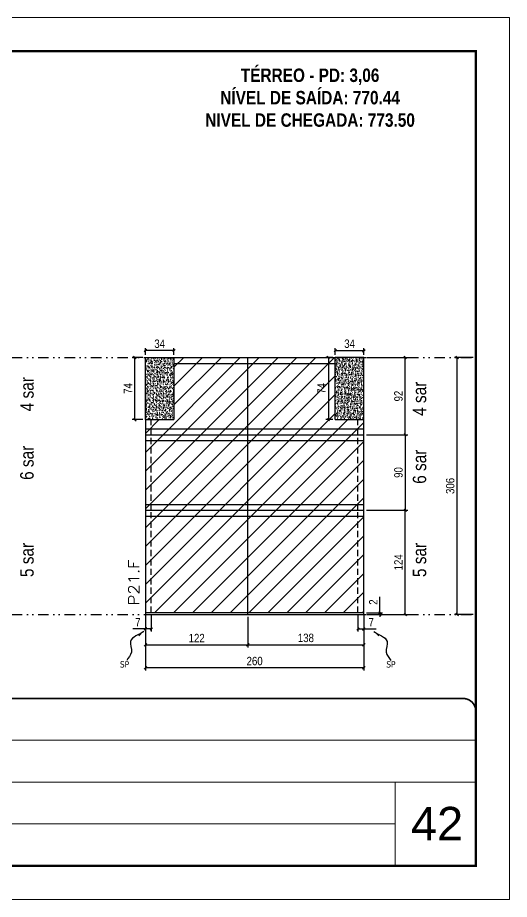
# Model space of a CAD drawing. Extents: x 14400 to 27878, y -21631 to 6985.
# Drawn here: x 16898 to 17483, y -5551 to -4501 of the extents above; entities that cross this region are included whole.
import ezdxf

# ---------------------------------------------------------------- set-up
doc = ezdxf.new("R2010")
doc.units = 0
for name, pattern in [('CONTINUO', [0]), ('DASHED', [0.75, 0.5, -0.25]), ('DIVIDE2', [0.625, 0.25, -0.125, 0, -0.125, 0, -0.125]), ('HIDDEN', [0.375, 0.25, -0.125])]:
    doc.linetypes.add(name, pattern=pattern)
for name, color, linetype, lineweight in [('CARIMBO', 255, 'Continuous', 9), ('Folhas', 255, 'Continuous', 9), ('Hachura', 251, 'Continuous', 9), ('SARRAFO DE PRESSAO', 251, 'DASHED', 9), ('Texto Seção', 7, 'Continuous', 15)]:
    doc.layers.add(name, color=color, linetype=linetype, lineweight=lineweight)
for name, color, linetype in [('COTA', 241, 'Continuous'), ('NOMENCLATURA', 7, 'Continuous'), ('Nível', 160, 'Continuous'), ('Painéis', 200, 'Continuous'), ('SARR_2.2x7', 40, 'Continuous'), ('Sarrafo de Pressão', 42, 'HIDDEN'), ('texto', 7, 'Continuous')]:
    doc.layers.add(name, color=color, linetype=linetype)
doc.styles.add('ARIAL', font='arial.ttf')
doc.styles.add('ARIAL_NARROW', font='ARIALN.TTF', dxfattribs={"height": 0.2})
doc.styles.add('COTA TECNICA', font='techl___.ttf', dxfattribs={"height": 10})
doc.styles.add('COTA TECNICA-50', font='techl___.ttf', dxfattribs={"height": 10})
doc.styles.add('REGUA-120', font='ROMANS.shx', dxfattribs={"height": 15})
doc.styles.add('ROMANC', font='techb___.ttf', dxfattribs={"height": 2.5})
doc.styles.get("Standard").update_dxf_attribs({"font": 'arial.ttf'})
doc.dimstyles.new('COTA PAINEL-50', dxfattribs={"dimtxt": 10, "dimasz": 3, "dimexe": 3, "dimexo": 3, "dimgap": 3, "dimtad": 1, "dimdec": 1, "dimzin": 12, "dimdsep": 46, "dimtxsty": 'COTA TECNICA-50', "dimblk1": 'OBLIQUE', "dimblk2": 'OBLIQUE', "dimsah": 1, "dimcen": 0.9, "dimclrd": 4, "dimclre": 4, "dimclrt": 240, "dimadec": 1, "dimazin": 3, "dimtfac": 1, "dimtdec": 1, "dimtmove": 0, "dimatfit": 3, "dimfxl": 1, "dimtolj": 1, "dimtzin": 12, "dimarcsym": 0})
doc.dimstyles.new('PAINEL', dxfattribs={"dimtxt": 10, "dimasz": 3, "dimexe": 3, "dimexo": 3, "dimgap": 3, "dimtad": 1, "dimdec": 1, "dimzin": 12, "dimdsep": 46, "dimtxsty": 'COTA TECNICA', "dimblk1": 'OBLIQUE', "dimblk2": 'OBLIQUE', "dimsah": 1, "dimcen": 0.9, "dimclrd": 4, "dimclre": 4, "dimclrt": 240, "dimadec": 1, "dimazin": 3, "dimtfac": 1, "dimtdec": 1, "dimtmove": 0, "dimatfit": 3, "dimfxl": 1, "dimtolj": 1, "dimtzin": 12, "dimarcsym": 0})
doc.dimstyles.get("Standard").update_dxf_attribs({"dimtxt": 0.18, "dimasz": 0.18, "dimexe": 0.18, "dimexo": 0.0625, "dimgap": 0.09, "dimtad": 0, "dimtih": 1, "dimtoh": 1, "dimdec": 4, "dimzin": 0, "dimdsep": 46, "dimtxsty": 'Standard', "dimcen": 0.09, "dimadec": 0, "dimazin": 0, "dimtfac": 1, "dimtdec": 4, "dimtofl": 0, "dimtmove": 0, "dimatfit": 3, "dimfxl": 1, "dimtolj": 1, "dimtzin": 0, "dimarcsym": 0})

# ---------------------------------------------------------------- blocks, each defined once
blk = doc.blocks.new('9999999999')
at = {"color": 30, "linetype": 'CONTINUO'}
for p, q in [((98564.6, 34379.6), (99584, 34379.6)), ((98564.6, 34329.8), (99488, 34329.8)), ((99584, 34329.8), (99488, 34329.8)), ((99488, 34329.8), (99488, 34230.2)), ((98564.6, 34280), (99488, 34280))]:
    blk.add_line(p, q, dxfattribs=at)
at = {"color": 30, "linetype": 'CONTINUO', "const_width": 2}
blk.add_lwpolyline([(99584, 34230.2), (99584, 34414.4, 0.414214), (99569, 34429.4), (98229, 34429.4, 0.414214), (98214, 34414.4), (98214, 34245.2, 0.414214), (98229, 34230.2), (99584, 34230.2)], format="xyb", dxfattribs=at)
at = {"layer": 'Folhas'}
blk.add_lwpolyline([(98139, 34190.2), (99624, 34190.2), (99624, 35240.2), (98139, 35240.2)], close=True, dxfattribs=at)
at = {"layer": 'Folhas', "color": 30, "const_width": 3}
blk.add_lwpolyline([(98214, 34230.2), (99584, 34230.2), (99584, 35200.2), (98214, 35200.2)], close=True, dxfattribs=at)
blk = doc.blocks.new('_Oblique')
at = {"color": 0, "linetype": 'ByBlock', "lineweight": -2}
blk.add_line((-0.5, -0.5), (0.5, 0.5), dxfattribs=at)
blk = doc.blocks.new('*D1385')
at = {"layer": 'COTA', "color": 4, "lineweight": -2, "transparency": 16777216}
for p, q in [((17050.3, -5212.7), (17050.3, -5278.4)), ((17310.3, -5212.7), (17310.3, -5278.4)), ((17310.3, -5275.4), (17050.3, -5275.4))]:
    blk.add_line(p, q, dxfattribs=at)
at = {"layer": 'Defpoints', "color": 0, "transparency": 16777216}
for p in [(17050.3, -5209.7), (17310.3, -5209.7), (17050.3, -5275.4)]:
    blk.add_point(p, dxfattribs=at)
at = {"layer": 'COTA', "color": 4, "lineweight": -2, "transparency": 16777216, "xscale": 3, "yscale": 3, "zscale": 3, "rotation": 180}
blk.add_blockref('_Oblique', (17050.3, -5275.4), dxfattribs=at)
at = {"layer": 'COTA', "color": 4, "lineweight": -2, "transparency": 16777216, "xscale": 3, "yscale": 3, "zscale": 3}
blk.add_blockref('_Oblique', (17310.3, -5275.4), dxfattribs=at)
at = {"layer": 'COTA', "color": 240, "transparency": 16777216, "insert": (17180.3, -5267.3), "char_height": 10, "attachment_point": 5, "style": 'COTA TECNICA'}
blk.add_mtext('\\A1;260', dxfattribs=at)
blk = doc.blocks.new('*D1386')
at = {"layer": 'COTA', "color": 4, "lineweight": -2, "transparency": 16777216}
for p, q in [((17303.3, -5212.7), (17303.3, -5232)), ((17310.3, -5214.7), (17310.3, -5232)), ((17303.3, -5229), (17310.3, -5229)), ((17310.3, -5229), (17325, -5229))]:
    blk.add_line(p, q, dxfattribs=at)
at = {"layer": 'Defpoints', "color": 0, "transparency": 16777216}
for p in [(17303.3, -5209.7), (17310.3, -5211.7), (17310.3, -5229)]:
    blk.add_point(p, dxfattribs=at)
at = {"layer": 'COTA', "color": 4, "lineweight": -2, "transparency": 16777216, "xscale": 3, "yscale": 3, "zscale": 3, "rotation": 180}
blk.add_blockref('_Oblique', (17303.3, -5229), dxfattribs=at)
at = {"layer": 'COTA', "color": 4, "lineweight": -2, "transparency": 16777216, "xscale": 3, "yscale": 3, "zscale": 3}
blk.add_blockref('_Oblique', (17310.3, -5229), dxfattribs=at)
at = {"layer": 'COTA', "color": 240, "transparency": 16777216, "insert": (17319.1, -5220.9), "char_height": 10, "attachment_point": 5, "style": 'COTA TECNICA-50'}
blk.add_mtext('\\A1;7', dxfattribs=at)
blk = doc.blocks.new('*D1387')
at = {"layer": 'COTA', "color": 4, "lineweight": -2, "transparency": 16777216}
for p, q in [((17050.3, -5214.7), (17050.3, -5232)), ((17057.3, -5212.7), (17057.3, -5232)), ((17050.3, -5229), (17035.5, -5229)), ((17057.3, -5229), (17050.3, -5229))]:
    blk.add_line(p, q, dxfattribs=at)
at = {"layer": 'Defpoints', "color": 0, "transparency": 16777216}
for p in [(17050.3, -5211.7), (17057.3, -5209.7), (17050.3, -5229)]:
    blk.add_point(p, dxfattribs=at)
at = {"layer": 'COTA', "color": 4, "lineweight": -2, "transparency": 16777216, "xscale": 3, "yscale": 3, "zscale": 3, "rotation": 180}
blk.add_blockref('_Oblique', (17050.3, -5229), dxfattribs=at)
at = {"layer": 'COTA', "color": 4, "lineweight": -2, "transparency": 16777216, "xscale": 3, "yscale": 3, "zscale": 3}
blk.add_blockref('_Oblique', (17057.3, -5229), dxfattribs=at)
at = {"layer": 'COTA', "color": 240, "transparency": 16777216, "insert": (17041.4, -5220.9), "char_height": 10, "attachment_point": 5, "style": 'COTA TECNICA-50'}
blk.add_mtext('\\A1;7', dxfattribs=at)
blk = doc.blocks.new('*D1388')
at = {"layer": 'COTA', "color": 4, "lineweight": -2, "transparency": 16777216}
for p, q in [((17329.5, -5209.7), (17329.5, -5190.9)), ((17313.3, -5209.7), (17332.5, -5209.7)), ((17313.3, -5211.7), (17332.5, -5211.7)), ((17329.5, -5211.7), (17329.5, -5209.7)), ((17329.5, -5211.7), (17329.5, -5214.7))]:
    blk.add_line(p, q, dxfattribs=at)
at = {"layer": 'Defpoints', "color": 0, "transparency": 16777216}
for p in [(17310.3, -5209.7), (17310.3, -5211.7), (17329.5, -5211.7)]:
    blk.add_point(p, dxfattribs=at)
at = {"layer": 'COTA', "color": 4, "lineweight": -2, "transparency": 16777216, "xscale": 3, "yscale": 3, "zscale": 3}
for p, rotation in [((17329.5, -5209.7), 270), ((17329.5, -5211.7), 90)]:
    blk.add_blockref('_Oblique', p, dxfattribs=dict(at, rotation=rotation))
at = {"layer": 'COTA', "color": 240, "transparency": 16777216, "insert": (17321.5, -5197), "char_height": 10, "attachment_point": 5, "rotation": 90, "style": 'COTA TECNICA-50'}
blk.add_mtext('\\A1;2', dxfattribs=at)
blk = doc.blocks.new('*D1403')
at = {"layer": 'COTA', "color": 4, "linetype": 'ByBlock', "lineweight": -2, "transparency": 16777216}
for p, q in [((17313.3, -5087.7), (17362.6, -5087.7)), ((17359.6, -5211.7), (17359.6, -5087.7)), ((17313.3, -5211.7), (17362.6, -5211.7))]:
    blk.add_line(p, q, dxfattribs=at)
at = {"layer": 'Defpoints', "color": 0, "linetype": 'ByBlock', "transparency": 16777216}
for p in [(17310.3, -5087.7), (17359.6, -5087.7), (17310.3, -5211.7)]:
    blk.add_point(p, dxfattribs=at)
at = {"layer": 'COTA', "color": 4, "linetype": 'ByBlock', "lineweight": -2, "transparency": 16777216, "xscale": 3, "yscale": 3, "zscale": 3}
for p, rotation in [((17359.6, -5087.7), 90), ((17359.6, -5211.7), 270)]:
    blk.add_blockref('_Oblique', p, dxfattribs=dict(at, rotation=rotation))
at = {"layer": 'COTA', "color": 240, "linetype": 'ByBlock', "transparency": 16777216, "insert": (17351.5, -5149.7), "char_height": 10, "attachment_point": 5, "rotation": 90, "style": 'COTA TECNICA'}
blk.add_mtext('\\A1;124', dxfattribs=at)
blk = doc.blocks.new('*D1404')
at = {"layer": 'COTA', "color": 4, "linetype": 'ByBlock', "lineweight": -2, "transparency": 16777216}
for p, q in [((17313.3, -5087.7), (17362.6, -5087.7)), ((17359.6, -5211.7), (17359.6, -5087.7)), ((17313.3, -5211.7), (17362.6, -5211.7))]:
    blk.add_line(p, q, dxfattribs=at)
at = {"layer": 'Defpoints', "color": 0, "linetype": 'ByBlock', "transparency": 16777216}
for p in [(17310.3, -5087.7), (17359.6, -5087.7), (17310.3, -5211.7)]:
    blk.add_point(p, dxfattribs=at)
at = {"layer": 'COTA', "color": 4, "linetype": 'ByBlock', "lineweight": -2, "transparency": 16777216, "xscale": 3, "yscale": 3, "zscale": 3}
for p, rotation in [((17359.6, -5087.7), 90), ((17359.6, -5211.7), 270)]:
    blk.add_blockref('_Oblique', p, dxfattribs=dict(at, rotation=rotation))
at = {"layer": 'COTA', "color": 240, "linetype": 'ByBlock', "transparency": 16777216, "insert": (17351.5, -5149.7), "char_height": 10, "attachment_point": 5, "rotation": 90, "style": 'COTA TECNICA'}
blk.add_mtext('\\A1;124', dxfattribs=at)
blk = doc.blocks.new('*D1405')
at = {"layer": 'COTA', "color": 4, "lineweight": -2, "transparency": 16777216}
for p, q in [((17172.3, -5214.7), (17172.3, -5250.9)), ((17310.3, -5214.7), (17310.3, -5250.9)), ((17172.3, -5247.9), (17310.3, -5247.9))]:
    blk.add_line(p, q, dxfattribs=at)
at = {"layer": 'Defpoints', "color": 0, "transparency": 16777216}
for p in [(17172.3, -5211.7), (17310.3, -5211.7), (17310.3, -5247.9)]:
    blk.add_point(p, dxfattribs=at)
at = {"layer": 'COTA', "color": 4, "lineweight": -2, "transparency": 16777216, "xscale": 3, "yscale": 3, "zscale": 3, "rotation": 180}
blk.add_blockref('_Oblique', (17172.3, -5247.9), dxfattribs=at)
at = {"layer": 'COTA', "color": 4, "lineweight": -2, "transparency": 16777216, "xscale": 3, "yscale": 3, "zscale": 3}
blk.add_blockref('_Oblique', (17310.3, -5247.9), dxfattribs=at)
at = {"layer": 'COTA', "color": 240, "transparency": 16777216, "insert": (17241.3, -5239.7), "char_height": 10, "attachment_point": 5, "style": 'COTA TECNICA'}
blk.add_mtext('\\A1;138', dxfattribs=at)
blk = doc.blocks.new('*D1406')
at = {"layer": 'COTA', "color": 4, "lineweight": -2, "transparency": 16777216}
for p, q in [((17050.3, -5214.7), (17050.3, -5250.9)), ((17172.3, -5214.7), (17172.3, -5250.9)), ((17050.3, -5247.9), (17172.3, -5247.9))]:
    blk.add_line(p, q, dxfattribs=at)
at = {"layer": 'Defpoints', "color": 0, "transparency": 16777216}
for p in [(17050.3, -5211.7), (17172.3, -5211.7), (17172.3, -5247.9)]:
    blk.add_point(p, dxfattribs=at)
at = {"layer": 'COTA', "color": 4, "lineweight": -2, "transparency": 16777216, "xscale": 3, "yscale": 3, "zscale": 3, "rotation": 180}
blk.add_blockref('_Oblique', (17050.3, -5247.9), dxfattribs=at)
at = {"layer": 'COTA', "color": 4, "lineweight": -2, "transparency": 16777216, "xscale": 3, "yscale": 3, "zscale": 3}
blk.add_blockref('_Oblique', (17172.3, -5247.9), dxfattribs=at)
at = {"layer": 'COTA', "color": 240, "transparency": 16777216, "insert": (17111.3, -5239.9), "char_height": 10, "attachment_point": 5, "style": 'COTA TECNICA'}
blk.add_mtext('\\A1;122', dxfattribs=at)
blk = doc.blocks.new('*D1411')
at = {"layer": 'COTA', "color": 4, "lineweight": -2, "transparency": 16777216}
for p, q in [((17273.3, -4905.7), (17265.1, -4905.7)), ((17268.1, -4905.7), (17268.1, -4979.7)), ((17273.3, -4979.7), (17265.1, -4979.7))]:
    blk.add_line(p, q, dxfattribs=at)
at = {"layer": 'Defpoints', "color": 0, "transparency": 16777216}
for p in [(17276.3, -4905.7), (17268.1, -4979.7), (17276.3, -4979.7)]:
    blk.add_point(p, dxfattribs=at)
at = {"layer": 'COTA', "color": 4, "lineweight": -2, "transparency": 16777216, "xscale": 3, "yscale": 3, "zscale": 3}
for p, rotation in [((17268.1, -4905.7), 90), ((17268.1, -4979.7), 270)]:
    blk.add_blockref('_Oblique', p, dxfattribs=dict(at, rotation=rotation))
at = {"layer": 'COTA', "color": 240, "transparency": 16777216, "insert": (17260, -4942.7), "char_height": 10, "attachment_point": 5, "rotation": 90, "style": 'COTA TECNICA'}
blk.add_mtext('\\A1;74', dxfattribs=at)
blk = doc.blocks.new('*D1412')
at = {"layer": 'COTA', "color": 4, "lineweight": -2, "transparency": 16777216}
for p, q in [((17276.3, -4902.7), (17276.3, -4894.6)), ((17276.3, -4897.6), (17310.3, -4897.6)), ((17310.3, -4902.7), (17310.3, -4894.6))]:
    blk.add_line(p, q, dxfattribs=at)
at = {"layer": 'Defpoints', "color": 0, "transparency": 16777216}
for p in [(17310.3, -4897.6), (17276.3, -4905.7), (17310.3, -4905.7)]:
    blk.add_point(p, dxfattribs=at)
at = {"layer": 'COTA', "color": 4, "lineweight": -2, "transparency": 16777216, "xscale": 3, "yscale": 3, "zscale": 3, "rotation": 180}
blk.add_blockref('_Oblique', (17276.3, -4897.6), dxfattribs=at)
at = {"layer": 'COTA', "color": 4, "lineweight": -2, "transparency": 16777216, "xscale": 3, "yscale": 3, "zscale": 3}
blk.add_blockref('_Oblique', (17310.3, -4897.6), dxfattribs=at)
at = {"layer": 'COTA', "color": 240, "transparency": 16777216, "insert": (17293.3, -4889.4), "char_height": 10, "attachment_point": 5, "style": 'COTA TECNICA'}
blk.add_mtext('\\A1;34', dxfattribs=at)
blk = doc.blocks.new('*D1423')
at = {"layer": 'COTA', "color": 4, "lineweight": -2, "transparency": 16777216}
for p, q in [((17313.3, -4905.7), (17362.6, -4905.7)), ((17359.6, -4997.7), (17359.6, -4905.7)), ((17313.3, -4997.7), (17362.6, -4997.7))]:
    blk.add_line(p, q, dxfattribs=at)
at = {"layer": 'Defpoints', "color": 0, "transparency": 16777216}
for p in [(17310.3, -4905.7), (17359.6, -4905.7), (17310.3, -4997.7)]:
    blk.add_point(p, dxfattribs=at)
at = {"layer": 'COTA', "color": 4, "lineweight": -2, "transparency": 16777216, "xscale": 3, "yscale": 3, "zscale": 3}
for p, rotation in [((17359.6, -4905.7), 90), ((17359.6, -4997.7), 270)]:
    blk.add_blockref('_Oblique', p, dxfattribs=dict(at, rotation=rotation))
at = {"layer": 'COTA', "color": 240, "transparency": 16777216, "insert": (17351.5, -4951.7), "char_height": 10, "attachment_point": 5, "rotation": 90, "style": 'COTA TECNICA'}
blk.add_mtext('\\A1;92', dxfattribs=at)
blk = doc.blocks.new('*D1424')
at = {"layer": 'COTA', "color": 4, "lineweight": -2, "transparency": 16777216}
for p, q in [((17050.3, -4902.7), (17050.3, -4894.6)), ((17084.3, -4897.6), (17050.3, -4897.6)), ((17084.3, -4902.7), (17084.3, -4894.6))]:
    blk.add_line(p, q, dxfattribs=at)
at = {"layer": 'Defpoints', "color": 0, "transparency": 16777216}
for p in [(17050.3, -4897.6), (17050.3, -4905.7), (17084.3, -4905.7)]:
    blk.add_point(p, dxfattribs=at)
at = {"layer": 'COTA', "color": 4, "lineweight": -2, "transparency": 16777216, "xscale": 3, "yscale": 3, "zscale": 3, "rotation": 180}
blk.add_blockref('_Oblique', (17050.3, -4897.6), dxfattribs=at)
at = {"layer": 'COTA', "color": 4, "lineweight": -2, "transparency": 16777216, "xscale": 3, "yscale": 3, "zscale": 3}
blk.add_blockref('_Oblique', (17084.3, -4897.6), dxfattribs=at)
at = {"layer": 'COTA', "color": 240, "transparency": 16777216, "insert": (17067.3, -4889.4), "char_height": 10, "attachment_point": 5, "style": 'COTA TECNICA'}
blk.add_mtext('\\A1;34', dxfattribs=at)
blk = doc.blocks.new('*D1425')
at = {"layer": 'COTA', "color": 4, "lineweight": -2, "transparency": 16777216}
for p, q in [((17047.3, -4905.7), (17034.7, -4905.7)), ((17037.7, -4979.7), (17037.7, -4905.7)), ((17047.3, -4979.7), (17034.7, -4979.7))]:
    blk.add_line(p, q, dxfattribs=at)
at = {"layer": 'Defpoints', "color": 0, "transparency": 16777216}
for p in [(17037.7, -4905.7), (17050.3, -4905.7), (17050.3, -4979.7)]:
    blk.add_point(p, dxfattribs=at)
at = {"layer": 'COTA', "color": 4, "lineweight": -2, "transparency": 16777216, "xscale": 3, "yscale": 3, "zscale": 3}
for p, rotation in [((17037.7, -4905.7), 90), ((17037.7, -4979.7), 270)]:
    blk.add_blockref('_Oblique', p, dxfattribs=dict(at, rotation=rotation))
at = {"layer": 'COTA', "color": 240, "transparency": 16777216, "insert": (17029.6, -4942.7), "char_height": 10, "attachment_point": 5, "rotation": 90, "style": 'COTA TECNICA'}
blk.add_mtext('\\A1;74', dxfattribs=at)
blk = doc.blocks.new('*D1514')
at = {"layer": 'COTA', "color": 4, "lineweight": -2, "transparency": 16777216}
for p, q in [((17313.3, -4997.7), (17362.6, -4997.7)), ((17359.6, -4997.7), (17359.6, -5087.7)), ((17313.3, -5087.7), (17362.6, -5087.7))]:
    blk.add_line(p, q, dxfattribs=at)
at = {"layer": 'Defpoints', "color": 0, "transparency": 16777216}
for p in [(17310.3, -4997.7), (17310.3, -5087.7), (17359.6, -5087.7)]:
    blk.add_point(p, dxfattribs=at)
at = {"layer": 'COTA', "color": 4, "lineweight": -2, "transparency": 16777216, "xscale": 3, "yscale": 3, "zscale": 3}
for p, rotation in [((17359.6, -4997.7), 90), ((17359.6, -5087.7), 270)]:
    blk.add_blockref('_Oblique', p, dxfattribs=dict(at, rotation=rotation))
at = {"layer": 'COTA', "color": 240, "transparency": 16777216, "insert": (17351.5, -5042.7), "char_height": 10, "attachment_point": 5, "rotation": 90, "style": 'COTA TECNICA'}
blk.add_mtext('\\A1;90', dxfattribs=at)
blk = doc.blocks.new('*D2253')
at = {"layer": 'COTA', "color": 4, "lineweight": -2, "transparency": 16777216}
for p, q in [((17440.5, -4905.7), (17418.3, -4905.7)), ((17421.3, -5211.7), (17421.3, -4905.7)), ((17440.5, -5211.7), (17418.3, -5211.7))]:
    blk.add_line(p, q, dxfattribs=at)
at = {"layer": 'Defpoints', "color": 0, "transparency": 16777216}
for p in [(17421.3, -4905.7), (17443.5, -4905.7), (17443.5, -5211.7)]:
    blk.add_point(p, dxfattribs=at)
at = {"layer": 'COTA', "color": 4, "lineweight": -2, "transparency": 16777216, "xscale": 3, "yscale": 3, "zscale": 3}
for p, rotation in [((17421.3, -4905.7), 90), ((17421.3, -5211.7), 270)]:
    blk.add_blockref('_Oblique', p, dxfattribs=dict(at, rotation=rotation))
at = {"layer": 'COTA', "color": 240, "transparency": 16777216, "insert": (17413.1, -5058.7), "char_height": 10, "attachment_point": 5, "rotation": 90, "style": 'COTA TECNICA'}
blk.add_mtext('\\A1;306', dxfattribs=at)

msp = doc.modelspace()

# ---------------------------------------------------------------- hatches: boundary and pattern name
at = {"layer": 'COTA'}
h = msp.add_hatch(dxfattribs=at)
h.set_pattern_fill('AR-CONC', color=256, scale=0.03)
h.set_pattern_definition([(50, (-3170, 90), (5.4655401, -0.4781726), [0.5715, -6.2865]), (355, (-3170, 90), (-1.0573026, 5.7317054), [0.4572, -5.0292175]), (100.451445, (-3169.5445, 89.96), (4.4082374, 5.2535326), [0.4857003, -5.3427073]), (46.1842, (-3170, 91.524), (8.1323712, -1.2612698), [0.85725, -9.42975]), (96.635558, (-3169.322, 91.419), (7.122124, 7.4227837), [0.7285507, -8.0140682]), (351.18415, (-3170, 91.524), (7.122124, 7.4227837), [0.685799, -7.543792]), (21, (-3169.238, 91.143), (4.5484317, -3.0679559), [0.5715, -6.2865]), (326, (-3169.238, 91.143), (1.8540609, 5.525639), [0.4572, -5.0292]), (71.451445, (-3168.859, 90.8873), (6.4024926, 2.457683), [0.4857003, -5.3426981]), (37.5, (-3170, 90), (0.0926581, 2.53665117), [0, -4.96824, 0, -5.1054, 0, -5.04825]), (7.5, (-3170, 90), (2.00458988, 3.00541724), [0, -2.91084, 0, -4.85394, 0, -1.92405]), (327.5, (-3171.6993, 90), (4.06771786, -0.17186232), [0, -1.905, 0, -5.9436, 0, -7.8867]), (317.5, (-3172.4613, 90), (4.44387544, 0.76279473), [0, -2.4765, 0, -3.94716, 0, -5.6007])])
h.paths.add_polyline_path([(17084.25, -4905.74), (17050.25, -4905.74), (17050.25, -4979.74), (17084.25, -4979.74)])
h = msp.add_hatch(dxfattribs=at)
h.set_pattern_fill('AR-CONC', color=256, scale=0.03)
h.set_pattern_definition([(50, (-1591, -54), (5.4655401, -0.4781726), [0.5715, -6.2865]), (355, (-1591, -54), (-1.0573026, 5.7317054), [0.4572, -5.0292175]), (100.451445, (-1590.5445, -54.04), (4.4082374, 5.2535326), [0.4857003, -5.3427073]), (46.1842, (-1591, -52.476), (8.1323712, -1.2612698), [0.85725, -9.42975]), (96.635558, (-1590.322, -52.581), (7.122124, 7.4227837), [0.7285507, -8.0140682]), (351.18415, (-1591, -52.476), (7.122124, 7.4227837), [0.685799, -7.543792]), (21, (-1590.238, -52.857), (4.5484317, -3.0679559), [0.5715, -6.2865]), (326, (-1590.238, -52.857), (1.8540609, 5.525639), [0.4572, -5.0292]), (71.451445, (-1589.859, -53.1127), (6.4024926, 2.457683), [0.4857003, -5.3426981]), (37.5, (-1591, -54), (0.0926581, 2.53665117), [0, -4.96824, 0, -5.1054, 0, -5.04825]), (7.5, (-1591, -54), (2.00458988, 3.00541724), [0, -2.91084, 0, -4.85394, 0, -1.92405]), (327.5, (-1592.6993, -54), (4.06771786, -0.17186232), [0, -1.905, 0, -5.9436, 0, -7.8867]), (317.5, (-1593.4613, -54), (4.44387544, 0.7627947), [0, -2.4765, 0, -3.94716, 0, -5.6007])])
h.paths.add_polyline_path([(17276.25, -4979.74), (17310.25, -4979.74), (17310.25, -4905.74), (17276.25, -4905.74)])
at = {"layer": 'Hachura'}
h = msp.add_hatch(dxfattribs=at)
h.set_pattern_fill('ANSI31', color=256, scale=5)
h.paths.add_polyline_path([(16205, -4969.74), (16186, -4969.74), (16186, -5209.74), (16205, -5209.74)])
h.paths.add_polyline_path([(16425.38, -5059.76), (16401.38, -5059.76), (16401.38, -5209.74), (16425.38, -5209.74)])
h.paths.add_polyline_path([(16425.38, -4979.76), (16401.38, -4979.76), (16401.38, -5059.76), (16425.38, -5059.76)])
h.paths.add_polyline_path([(16843.05, -4905.74), (16647.05, -4905.74), (16647.05, -4979.74), (16613.05, -4979.74), (16613.05, -4997.74), (16843.05, -4997.74)])
h.paths.add_polyline_path([(16843.05, -4997.74), (16613.05, -4997.74), (16613.05, -5087.74), (16843.05, -5087.74)])
h.paths.add_polyline_path([(16843.05, -5087.74), (16613.05, -5087.74), (16613.05, -5209.74), (16843.05, -5209.74)])
h.paths.add_polyline_path([(17172.25, -5087.74), (17050.25, -5087.74), (17050.25, -5209.74), (17172.25, -5209.74)])
h.paths.add_polyline_path([(17310.25, -5087.74), (17172.25, -5087.74), (17172.25, -5209.74), (17310.25, -5209.74)])
h.paths.add_polyline_path([(17310.25, -4997.74), (17172.25, -4997.74), (17172.25, -5087.74), (17310.25, -5087.74)])
h.paths.add_polyline_path([(17172.25, -4997.74), (17050.25, -4997.74), (17050.25, -5087.74), (17172.25, -5087.74)])
h.paths.add_polyline_path([(17172.25, -4905.74), (17084.25, -4905.74), (17084.25, -4979.74), (17050.25, -4979.74), (17050.25, -4997.74), (17172.25, -4997.74)])
h.paths.add_polyline_path([(17276.25, -4905.74), (17172.25, -4905.74), (17172.25, -4997.74), (17310.25, -4997.74), (17310.25, -4979.74), (17276.25, -4979.74)])

# ---------------------------------------------------------------- linework, layer by layer
at = {"layer": 'COTA'}
for p, q in [((17050.25, -4979.74), (17050.25, -4905.74)), ((17050.25, -4905.74), (17084.25, -4905.74)), ((17310.25, -4905.74), (17276.25, -4905.74)), ((17310.25, -4979.74), (17310.25, -4905.74))]:
    msp.add_line(p, q, dxfattribs=at)
at = {"layer": 'Nível', "color": 4, "linetype": 'DIVIDE2', "ltscale": 50}
for p, q in [((16073.47, -4905.74), (17443.47, -4905.74)), ((16073.47, -5211.74), (17443.47, -5211.74))]:
    msp.add_line(p, q, dxfattribs=at)
at = {"layer": 'Painéis'}
for p, q in [((17084.25, -4905.74), (17276.25, -4905.74)), ((17084.25, -4905.74), (17084.25, -4979.74)), ((17172.25, -5211.74), (17172.25, -4905.74)), ((17276.25, -4979.74), (17276.25, -4905.74)), ((17050.25, -4979.74), (17050.25, -5209.74)), ((17050.25, -4979.74), (17084.25, -4979.74)), ((17276.25, -4979.74), (17310.25, -4979.74)), ((17310.25, -5209.74), (17310.25, -4979.74)), ((17050.25, -4997.74), (17310.25, -4997.74)), ((17050.25, -5087.74), (17310.25, -5087.74))]:
    msp.add_line(p, q, dxfattribs=at)
msp.add_lwpolyline([(17310.25, -5209.74), (17050.25, -5209.74), (17050.25, -5211.74), (17310.25, -5211.74)], close=True, dxfattribs=at)
at = {"layer": 'SARR_2.2x7'}
for p, q in [((17084.25, -4912.74), (17172.25, -4912.74)), ((17172.25, -4912.74), (17276.25, -4912.74)), ((17050.25, -4990.74), (17172.25, -4990.74)), ((17172.25, -4990.74), (17310.25, -4990.74)), ((17050.25, -5004.74), (17310.25, -5004.74)), ((17050.25, -5080.74), (17310.25, -5080.74)), ((17050.25, -5094.74), (17310.25, -5094.74))]:
    msp.add_line(p, q, dxfattribs=at)
at = {"layer": 'Sarrafo de Pressão', "ltscale": 30}
for p, q in [((17057.25, -5087.74), (17057.25, -4979.74)), ((17303.25, -5087.74), (17303.25, -4979.74)), ((17057.25, -5209.74), (17057.25, -5087.74)), ((17303.25, -5209.74), (17303.25, -5087.74))]:
    msp.add_line(p, q, dxfattribs=at)

# ---------------------------------------------------------------- block references
at = {"layer": 'SARRAFO DE PRESSAO', "color": 6, "linetype": 'ByBlock'}
msp.add_blockref('9999999999', (-82140.51, -39741.23), dxfattribs=at)

# ---------------------------------------------------------------- texts
at = {"layer": 'CARIMBO', "style": 'ARIAL'}
msp.add_text('42', height=40, dxfattribs=at).set_placement((17366.33, -5480.88))
at = {"layer": 'NOMENCLATURA', "style": 'ARIAL_NARROW'}
for s, p in [('4 sar', (16917.29, -4969.83)), ('4 sar', (17384.49, -4975.28)), ('6 sar', (16917.29, -5051.55)), ('6 sar', (17384.49, -5056.18)), ('5 sar', (16917.29, -5167.22)), ('5 sar', (16917.29, -5167.22)), ('5 sar', (17384.49, -5167.22))]:
    msp.add_text(s, height=16, rotation=90, dxfattribs=at).set_placement(p)
at = {"layer": 'NOMENCLATURA', "color": 2, "insert": (17246.31, -4534.96), "char_height": 16, "attachment_point": 2, "style": 'ROMANC'}
msp.add_mtext_dynamic_manual_height_columns('\\PTÉRREO - PD: 3,06\\PNÍVEL DE SAÍDA: 770.44\\PNIVEL DE CHEGADA: 773.50', width=432.3511, gutter_width=1, heights=[0], dxfattribs=at)
at = {"layer": 'texto', "color": 0, "char_height": 7.5, "attachment_point": 5}
for insert in [(17025.47, -5271.23), (17342.5, -5271.23)]:
    msp.add_mtext('{\\fTahoma|b0|i0|c0|p34;\\C4;SP}', dxfattribs=dict(at, insert=insert))
at = {"layer": 'Texto Seção', "style": 'REGUA-120', "width": 1.1}
msp.add_text('P21.F', height=13, rotation=90, dxfattribs=at).set_placement((17043, -5200.98))

# ---------------------------------------------------------------- dimensions: what is measured, and where the dimension line sits
at = {"layer": 'COTA'}
for base, p1, p2, dimstyle, picture, middle in [((17050.25, -4897.64), (17084.25, -4905.74), (17050.25, -4905.74), 'PAINEL', '*D1424', (17067.25, -4889.43)), ((17310.25, -4897.64), (17276.25, -4905.74), (17310.25, -4905.74), 'PAINEL', '*D1412', (17293.25, -4889.43)), ((17172.25, -5247.92), (17050.25, -5211.74), (17172.25, -5211.74), 'PAINEL', '*D1406', (17111.25, -5239.86)), ((17310.25, -5228.98), (17303.25, -5209.74), (17310.25, -5211.74), 'COTA PAINEL-50', '*D1386', (17319.12, -5220.91))]:
    dim = msp.add_linear_dim(base=base, p1=p1, p2=p2, dimstyle=dimstyle, dxfattribs=at)
    dim.commit()
    dim.dimension.update_dxf_attribs({"geometry": picture, "text_midpoint": middle})
for base, p1, p2, angle, dimstyle, picture, middle in [((17037.67, -4905.74), (17050.25, -4979.74), (17050.25, -4905.74), 90, 'PAINEL', '*D1425', (17029.6, -4942.74)), ((17268.11, -4979.74), (17276.25, -4905.74), (17276.25, -4979.74), 90, 'PAINEL', '*D1411', (17260.04, -4942.74)), ((17359.62, -4905.74), (17310.25, -4997.74), (17310.25, -4905.74), 90, 'PAINEL', '*D1423', (17351.53, -4951.74)), ((17421.31, -4905.74), (17443.47, -5211.74), (17443.47, -4905.74), 90, 'PAINEL', '*D2253', (17413.09, -5058.74)), ((17359.62, -5087.74), (17310.25, -4997.74), (17310.25, -5087.74), 90, 'PAINEL', '*D1514', (17351.49, -5042.74)), ((17050.25, -5228.98), (17057.25, -5209.74), (17050.25, -5211.74), 180, 'COTA PAINEL-50', '*D1387', (17041.39, -5220.91))]:
    dim = msp.add_linear_dim(base=base, p1=p1, p2=p2, angle=angle, dimstyle=dimstyle, dxfattribs=at)
    dim.commit()
    dim.dimension.update_dxf_attribs({"geometry": picture, "text_midpoint": middle})
at = {"layer": 'COTA', "linetype": 'ByBlock'}
for picture in ['*D1403', '*D1404']:
    dim = msp.add_aligned_dim(p1=(17310.25, -5211.74), p2=(17310.25, -5087.74), distance=-49.37, dimstyle='PAINEL', dxfattribs=at)
    dim.commit()
    dim.dimension.update_dxf_attribs({"geometry": picture, "text_midpoint": (17351.55, -5149.74)})
at = {"layer": 'COTA'}
dim = msp.add_linear_dim(base=(17329.51, -5211.74), p1=(17310.25, -5209.74), p2=(17310.25, -5211.74), angle=90, dimstyle='COTA PAINEL-50', dxfattribs=at)
dim.commit()
dim.dimension.update_dxf_attribs({"geometry": '*D1388', "text_midpoint": (17329.51, -5196.99), "dimtype": 160})
dim = msp.add_linear_dim(base=(17050.25, -5275.36), p1=(17310.25, -5209.74), p2=(17050.25, -5209.74), angle=180, dimstyle='PAINEL', override={"dimarcsym": 2}, dxfattribs=at)
dim.commit()
dim.dimension.update_dxf_attribs({"geometry": '*D1385', "text_midpoint": (17180.25, -5267.26)})
dim = msp.add_linear_dim(base=(17310.25, -5247.92), p1=(17172.25, -5211.74), p2=(17310.25, -5211.74), dimstyle='PAINEL', override={"dimtmove": 1}, dxfattribs=at)
dim.commit()
dim.dimension.update_dxf_attribs({"geometry": '*D1405', "text_midpoint": (17241.25, -5239.68)})

# ---------------------------------------------------------------- leaders
at = {"layer": 'COTA', "path_type": 1}
for points in [[(17048.42, -5231.92), (17032.64, -5243.76), (17033.56, -5256.76), (17028.01, -5266.54)], [(17322.08, -5231.92), (17337.87, -5243.76), (17336.94, -5256.76), (17342.49, -5266.54)]]:
    msp.add_leader(points, dimstyle='Standard', override={"dimasz": 8}, dxfattribs=at)

doc.saveas('drawing.dxf')
